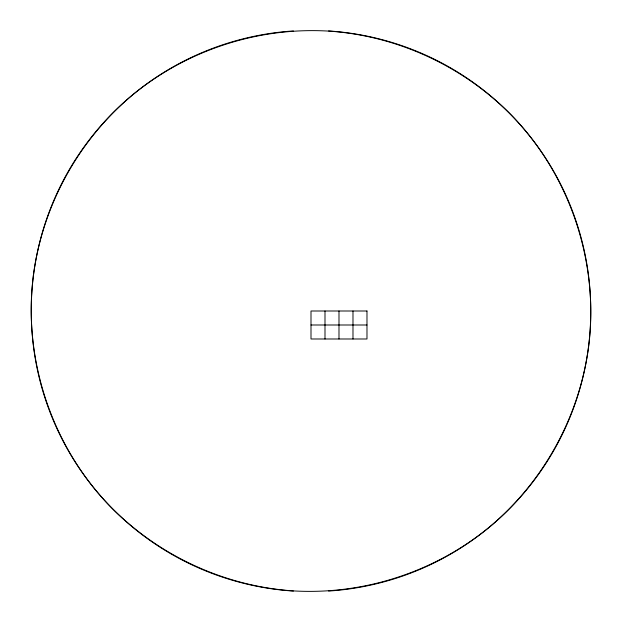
<?xml version="1.0" encoding="UTF-8"?>
<svg xmlns="http://www.w3.org/2000/svg" width="622" height="622" viewBox="0 0 622 622"><rect width="100%" height="100%" fill="white"/><g stroke="black" fill="none" stroke-linecap="round" stroke-linejoin="round"><path stroke-width="0.93" d="M311 324.995L366.98 324.995M352.985 311L352.985 338.99M338.99 311L338.99 338.99M324.995 311L324.995 338.99M328.587 591.063A280.211 280.211 0 0 0 590.737 311A280.211 280.211 0 0 0 328.587 30.937M293.413 591.063A280.211 280.211 0 0 1 31.263 311A280.211 280.211 0 0 1 293.413 30.937M33.308 275.849C23.076 357.666 50.631 442.755 106.961 502.98C155.383 554.264 223.049 586.196 293.428 590.9C363.823 595.067 434.957 571.89 489.413 527.091C543.605 481.825 579.595 416.157 588.692 346.151C598.924 264.334 571.369 179.245 515.039 119.02C466.617 67.736 398.951 35.804 328.572 31.1C258.177 26.933 187.043 50.11 132.587 94.909C78.395 140.175 42.405 205.843 33.308 275.849M366.98 311L311 311L311 338.99L366.98 338.99L366.98 311"/></g></svg>
